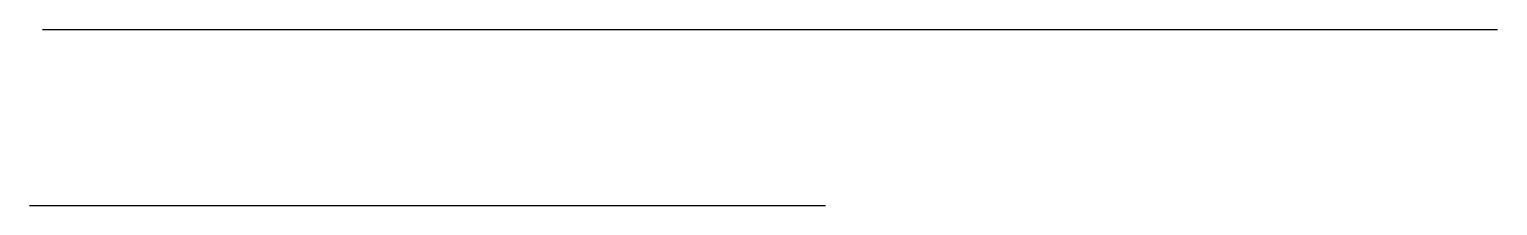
# Model space of a CAD drawing. Header units: millimetres. Extents: x 2348 to 4502, y 1453 to 1711.
import ezdxf

# ---------------------------------------------------------------- set-up
doc = ezdxf.new("R2010")
doc.units = ezdxf.units.MM

msp = doc.modelspace()

# ---------------------------------------------------------------- linework, layer by layer
for p, q in [((2367.2, 1710.8), (4502.2, 1710.8)), ((2348, 1452.6), (3516.1, 1452.6))]:
    msp.add_line(p, q)

doc.saveas('drawing.dxf')
